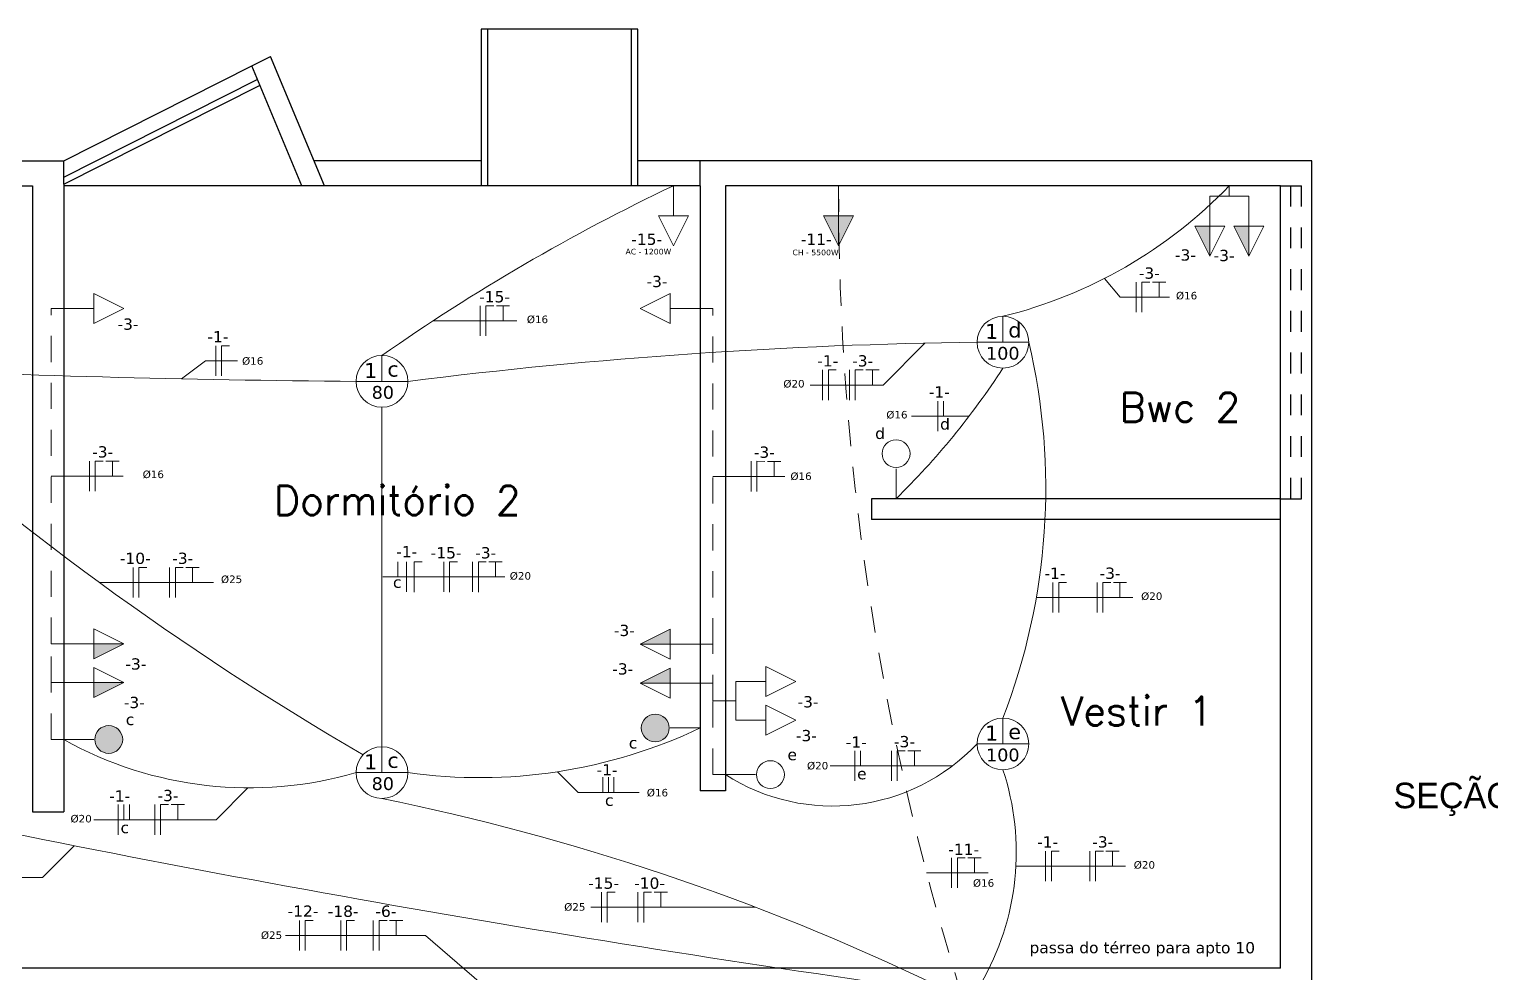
# Model space of a CAD drawing. Header units: millimetres. Extents: x 178 to 457, y 838 to 920.
# Drawn here: x 272.26 to 279.26, y 879.91 to 884.43 of the extents above; entities that cross this region are included whole.
import ezdxf

# ---------------------------------------------------------------- set-up
doc = ezdxf.new("R2010")
doc.units = ezdxf.units.MM
for name, pattern in [('DASHED2', [0.375, 0.25, -0.125]), ('HIDDEN', [0.375, 0.25, -0.125]), ('HIDDEN2', [4.7625, 3.175, -1.5875])]:
    doc.linetypes.add(name, pattern=pattern)
for name, color, linetype in [('Alvenaria', 7, 'Continuous'), ('Esquadrias', 5, 'Continuous'), ('Paredebaix', 4, 'Continuous'), ('Piso', 1, 'Continuous'), ('Projeção', 8, 'HIDDEN'), ('Texto', 2, 'Continuous')]:
    doc.layers.add(name, color=color, linetype=linetype)
for name, color, linetype, lineweight in [('ELE - Eletrodutos', 51, 'Continuous', 5), ('ELE - Iluminação', 1, 'Continuous', 5), ('ELE - Interruptores', 1, 'Continuous', 5), ('ELE - Legenda', 1, 'Continuous', 5), ('ELE - Tomadas', 1, 'Continuous', 5)]:
    doc.layers.add(name, color=color, linetype=linetype, lineweight=lineweight)
doc.styles.add('Potencia', font='verdana.ttf', dxfattribs={"height": 0.075})
doc.styles.add('STYLE4', font='romans.shx')

# ---------------------------------------------------------------- blocks, each defined once
blk = doc.blocks.new('Tomada_130')
at = {"layer": 'ELE - Tomadas'}
blk.add_hatch(color=0, dxfattribs=at).paths.add_polyline_path([(0.2, 0.1), (0.2, 0), (0.4, 0)])
for p, q in [((0.2, 0), (0.2, 0.1)), ((0.2, 0.1), (0.4, 0))]:
    blk.add_line(p, q, dxfattribs=at)
at = {"layer": 'ELE - Tomadas', "color": 0}
for p, q in [((0, 0), (0.4, 0)), ((0.2, 0), (0.2, -0.1)), ((0.2, -0.1), (0.4, 0))]:
    blk.add_line(p, q, dxfattribs=at)
blk = doc.blocks.new('Tomada_30')
at = {"layer": 'ELE - Tomadas', "color": 0}
for p, q in [((0.2, 0), (0.2, 0.1)), ((0.2, 0.1), (0.4, 0)), ((0, 0), (0.2, 0)), ((0.2, 0), (0.2, -0.1)), ((0.2, -0.1), (0.4, 0))]:
    blk.add_line(p, q, dxfattribs=at)
blk = doc.blocks.new('Inter_1secao')
at = {"layer": 'ELE - Tomadas', "color": 0}
blk.add_line((0, 0), (0.2, 0), dxfattribs=at)
blk.add_circle((0.3, 0), 0.0926, dxfattribs=at)
blk = doc.blocks.new('Inter_thee-way')
at = {"layer": 'ELE - Tomadas'}
blk.add_hatch(color=0, dxfattribs=at).paths.add_polyline_path([(0.3926, 0, 1), (0.2074, 0, 1)])
at = {"layer": 'ELE - Tomadas', "color": 0}
blk.add_line((0, 0), (0.2, 0), dxfattribs=at)
at = {"layer": 'ELE - Tomadas'}
blk.add_circle((0.3, 0), 0.0926, dxfattribs=at)
blk = doc.blocks.new('Tomada_200')
at = {"layer": 'ELE - Tomadas'}
h = blk.add_hatch(color=0, dxfattribs=at)
h.paths.add_polyline_path([(0.4, 0), (0.2, 0.1), (0.2, 0)])
h.paths.add_polyline_path([(0.4, 0), (0.2, 0), (0.2, -0.1)])
for p, q in [((0.2, 0), (0.2, 0.1)), ((0.2, 0.1), (0.4, 0)), ((0.2, 0), (0.2, -0.1)), ((0.2, -0.1), (0.4, 0))]:
    blk.add_line(p, q, dxfattribs=at)
at = {"layer": 'ELE - Tomadas', "color": 0}
blk.add_line((0, 0), (0.4, 0), dxfattribs=at)

msp = doc.modelspace()

# ---------------------------------------------------------------- linework, layer by layer
at = {"layer": 'Alvenaria'}
for p, q in [((275.1704165, 884.4269801), (274.4204165, 884.4269801)), ((274.4204165, 884.4269801), (274.4204165, 883.6769801)), ((274.4504165, 884.4269801), (274.4504165, 883.6769801)), ((275.1404165, 883.6769801), (275.1404165, 884.4269801)), ((275.1704165, 883.6769801), (275.1704165, 884.4269801)), ((271.2204165, 883.7969801), (272.4204165, 883.7969801)), ((272.4204165, 883.6849882), (272.4204165, 883.7969801)), ((274.4204165, 883.7969801), (273.6204165, 883.7969801)), ((278.4004165, 883.7969801), (275.1704165, 883.7969801)), ((275.4704165, 883.6769801), (275.4704165, 883.7969801)), ((278.4004165, 883.6769801), (278.4004165, 883.7969801)), ((271.2204165, 883.6769801), (272.2704165, 883.6769801)), ((272.2704165, 883.6769801), (272.2704165, 880.6769801)), ((272.4204165, 883.6849882), (272.4204165, 880.6769801)), ((274.4204165, 883.6769801), (273.6704165, 883.6769801)), ((275.1704165, 883.6769801), (274.4204165, 883.6769801)), ((275.4704165, 883.6769801), (275.1704165, 883.6769801)), ((275.4704165, 883.6769801), (275.4704165, 880.7769801)), ((278.2504165, 883.6769801), (275.5904165, 883.6769801)), ((275.5904165, 883.6769801), (275.5904165, 880.7769801)), ((278.2504165, 882.1769801), (278.2504165, 883.6769801)), ((278.4004165, 882.1769801), (278.4004165, 883.6769801)), ((278.2504165, 882.1769801), (276.2904165, 882.1769801)), ((276.2904165, 882.1769801), (276.2904165, 882.0769801)), ((278.2504165, 879.9269801), (278.2504165, 882.1769801)), ((278.4004165, 879.9269801), (278.4004165, 882.1769801)), ((278.2504165, 882.0769801), (276.2904165, 882.0769801)), ((275.5904165, 880.7769801), (275.4704165, 880.7769801)), ((272.2704165, 880.6769801), (272.4204165, 880.6769801)), ((278.2504165, 879.9269801), (271.3204165, 879.9269801)), ((278.4004165, 879.7769801), (278.4004165, 879.9269801))]:
    msp.add_line(p, q, dxfattribs=at)
at = {"layer": 'ELE - Eletrodutos'}
for p, q in [((277.4819909, 883.1425372), (277.407601, 883.2329879)), ((277.5589756, 883.2145348), (277.5589756, 883.0705578)), ((277.5864382, 883.0705348), (277.5864641, 883.2145348)), ((277.5864641, 883.2145348), (277.6244598, 883.214528)), ((277.6370848, 883.214528), (277.7004111, 883.2145166)), ((277.6687919, 883.2145348), (277.6687919, 883.1425372)), ((277.4819909, 883.1425372), (277.6687919, 883.1425372)), ((277.6687919, 883.1425372), (277.7191431, 883.1425372)), ((274.4155078, 883.1011089), (274.4155078, 882.9571319)), ((274.4429704, 882.9571089), (274.4429963, 883.1011089)), ((274.4429963, 883.1011089), (274.4809921, 883.1011021)), ((274.4936171, 883.1011021), (274.5569434, 883.1010907)), ((274.5253242, 883.1011089), (274.5253242, 883.0291113)), ((274.1900267, 883.0291204), (274.591463, 883.0291204)), ((273.1495664, 882.9095095), (273.1495664, 882.7655325)), ((273.177029, 882.7655095), (273.1770548, 882.9095095)), ((273.1770548, 882.9095095), (273.2150506, 882.9095026)), ((276.3462414, 882.7219749), (276.5457607, 882.9226049)), ((273.1001292, 882.8375119), (272.9852701, 882.7511775)), ((273.1001292, 882.8375119), (273.253634, 882.8375119)), ((276.0566695, 882.7939725), (276.0566695, 882.6499955)), ((276.0841321, 882.6499725), (276.084158, 882.7939725)), ((276.084158, 882.7939725), (276.1221537, 882.7939656)), ((276.1856437, 882.7939725), (276.1856437, 882.6499955)), ((276.2131063, 882.6499725), (276.2131321, 882.7939725)), ((276.2131321, 882.7939725), (276.2511279, 882.7939656)), ((276.2637529, 882.7939656), (276.3270792, 882.7939542)), ((276.29546, 882.7939725), (276.29546, 882.7219749)), ((275.9972371, 882.7219749), (276.3462414, 882.7219749)), ((276.6082742, 882.644918), (276.6082742, 882.500941)), ((276.6357497, 882.5729089), (276.6357627, 882.644918)), ((273.9454165, 880.9886069), (273.9454165, 882.6153534)), ((276.4825198, 882.5729089), (276.7582353, 882.5729089)), ((272.5445207, 882.357584), (272.5445207, 882.2136071)), ((272.5719833, 882.213584), (272.5720092, 882.357584)), ((272.5720092, 882.357584), (272.610005, 882.3575772)), ((272.62263, 882.3575772), (272.6859562, 882.3575658)), ((272.654337, 882.357584), (272.654337, 882.2855865)), ((275.7145207, 882.3561805), (275.7145207, 882.2122035)), ((275.7419833, 882.2121805), (275.7420092, 882.3561805)), ((275.7420092, 882.3561805), (275.780005, 882.3561737)), ((275.79263, 882.3561737), (275.8559562, 882.3561623)), ((275.824337, 882.3561805), (275.824337, 882.2841829)), ((272.3604165, 882.2855865), (272.654337, 882.2855865)), ((272.654337, 882.2855865), (272.7046882, 882.2855865)), ((275.5304165, 882.2841829), (275.824337, 882.2841829)), ((275.824337, 882.2841829), (275.8746882, 882.2841829)), ((272.7526398, 881.8475944), (272.7526398, 881.7036174)), ((272.7801024, 881.7035944), (272.7801283, 881.8475944)), ((272.7801283, 881.8475944), (272.818124, 881.8475875)), ((272.9282031, 881.8475944), (272.9282031, 881.7036174)), ((272.9556657, 881.7035944), (272.9556916, 881.8475944)), ((272.9556916, 881.8475944), (272.9936874, 881.8475875)), ((273.0063124, 881.8475875), (273.0696387, 881.8475762)), ((273.0380195, 881.8475944), (273.0380195, 881.7755968)), ((274.0206962, 881.8019777), (274.0207091, 881.8739867)), ((274.0627039, 881.8739777), (274.0627039, 881.7300007)), ((274.0998289, 881.7299777), (274.0998548, 881.8739777)), ((274.0998548, 881.8739777), (274.1378506, 881.8739708)), ((274.2418218, 881.8739777), (274.2418218, 881.7300007)), ((274.2692844, 881.7299777), (274.2693103, 881.8739777)), ((274.2693103, 881.8739777), (274.3073061, 881.8739708)), ((274.3796707, 881.8739777), (274.3796707, 881.7300007)), ((274.4071334, 881.7299777), (274.4071592, 881.8739777)), ((274.4071592, 881.8739777), (274.445155, 881.8739708)), ((274.45778, 881.8739708), (274.5211063, 881.8739595)), ((274.4894871, 881.8739777), (274.4894871, 881.8019801)), ((273.9488722, 881.8019801), (274.5347713, 881.8019801)), ((277.1600442, 881.7760869), (277.1600442, 881.63211)), ((277.1875068, 881.6320869), (277.1875327, 881.7760869)), ((277.1875327, 881.7760869), (277.2255284, 881.7760801)), ((277.3711686, 881.7760779), (277.3711686, 881.6321009)), ((277.3986312, 881.6320779), (277.3986571, 881.7760779)), ((277.3986571, 881.7760779), (277.4366529, 881.776071)), ((277.4492778, 881.776071), (277.5126041, 881.7760597)), ((277.4809849, 881.7760779), (277.4809849, 881.7040803)), ((272.5915141, 881.7755968), (273.1376959, 881.7755968)), ((277.0804237, 881.7040894), (277.5428274, 881.7040894)), ((276.2106715, 880.9690536), (276.2106715, 880.8250766)), ((276.2381471, 880.8970536), (276.23816, 880.9690626)), ((276.3862349, 880.9690536), (276.3862349, 880.8250766)), ((276.4136975, 880.8250536), (276.4137234, 880.9690536)), ((276.4137234, 880.9690536), (276.4517192, 880.9690467)), ((276.4643441, 880.9690467), (276.5276704, 880.9690354)), ((276.4960512, 880.9690536), (276.4960512, 880.897056)), ((274.7856975, 880.8685208), (274.8853519, 880.7698924)), ((276.0933691, 880.897056), (276.6792682, 880.897056)), ((275.0032141, 880.7698899), (275.003227, 880.841899)), ((275.0301298, 880.7698899), (275.0301428, 880.841899)), ((275.0559279, 880.7698899), (275.0559409, 880.841899)), ((273.1505154, 880.6388932), (273.3020979, 880.7913195)), ((274.8853519, 880.7698924), (275.1783014, 880.7698924)), ((272.6819186, 880.7108907), (272.6819186, 880.5669138)), ((272.7093942, 880.6388907), (272.7094071, 880.7108998)), ((272.7363099, 880.6388907), (272.7363229, 880.7108998)), ((272.857482, 880.7108907), (272.857482, 880.5669138)), ((272.8849446, 880.5668907), (272.8849705, 880.7108907)), ((272.8849705, 880.7108907), (272.9229663, 880.7108839)), ((272.9355912, 880.7108839), (272.9989175, 880.7108725)), ((272.9672983, 880.7108907), (272.9672983, 880.6388932)), ((272.5646163, 880.6388932), (273.1505154, 880.6388932)), ((272.3190272, 880.3616851), (272.4706097, 880.5141114)), ((276.6746252, 880.4560408), (276.6746252, 880.3120638)), ((276.7020878, 880.3120408), (276.7021137, 880.4560408)), ((276.7021137, 880.4560408), (276.7401094, 880.456034)), ((276.7527344, 880.456034), (276.8160607, 880.4560226)), ((276.7844415, 880.4560408), (276.7844415, 880.3840432)), ((277.1248183, 880.4883105), (277.1248183, 880.3443335)), ((277.1522809, 880.3443105), (277.1523068, 880.4883105)), ((277.1523068, 880.4883105), (277.1903026, 880.4883037)), ((277.3359427, 880.4883015), (277.3359427, 880.3443245)), ((277.3634053, 880.3443015), (277.3634312, 880.4883015)), ((277.3634312, 880.4883015), (277.401427, 880.4882946)), ((277.414052, 880.4882946), (277.4773782, 880.4882832)), ((277.445759, 880.4883015), (277.445759, 880.4163039)), ((276.5546539, 880.3840432), (276.8499647, 880.3840432)), ((276.9824851, 880.416313), (277.5076015, 880.416313)), ((271.6030729, 880.3616851), (272.3190272, 880.3616851)), ((274.996405, 880.2909105), (274.996405, 880.1469336)), ((275.0238676, 880.1469105), (275.0238935, 880.2909105)), ((275.0238935, 880.2909105), (275.0618893, 880.2909037)), ((275.1719683, 880.2909105), (275.1719683, 880.1469336)), ((275.199431, 880.1469105), (275.1994568, 880.2909105)), ((275.1994568, 880.2909105), (275.2374526, 880.2909037)), ((275.2500776, 880.2909037), (275.3134039, 880.2908923)), ((275.2817847, 880.2909105), (275.2817847, 880.218913)), ((274.9453002, 880.218913), (275.7354793, 880.218913)), ((273.5496039, 880.1563167), (273.5496039, 880.0123397)), ((273.5770665, 880.0123167), (273.5770924, 880.1563167)), ((273.5770924, 880.1563167), (273.6150882, 880.1563098)), ((273.7485846, 880.1563167), (273.7485846, 880.0123397)), ((273.7760473, 880.0123167), (273.7760731, 880.1563167)), ((273.7760731, 880.1563167), (273.8140689, 880.1563098)), ((273.9039797, 880.1563142), (273.9039797, 880.0123372)), ((273.9314423, 880.0123142), (273.9314682, 880.1563142)), ((273.9314682, 880.1563142), (273.9694639, 880.1563074)), ((273.9820889, 880.1563074), (274.0454152, 880.156296)), ((274.013796, 880.1563142), (274.013796, 880.0843167)), ((273.4828055, 880.0843167), (274.153245, 880.0843167)), ((274.153245, 880.0843167), (274.4228846, 879.8519801))]:
    msp.add_line(p, q, dxfattribs=at)
at = {"layer": 'ELE - Eletrodutos', "linetype": 'DASHED2', "ltscale": 0.5}
for p, q in [((272.3604165, 881.4821929), (272.3604165, 883.0889801)), ((272.3604165, 883.0889801), (272.4204165, 883.0889801)), ((275.5304165, 883.0889801), (275.4704165, 883.0889801)), ((275.5304165, 881.4793858), (275.5304165, 883.0889801)), ((272.3604165, 881.296335), (272.3604165, 881.4821929)), ((272.4204165, 881.4821929), (272.3604165, 881.4821929)), ((275.5304165, 881.4793858), (275.4704165, 881.4793858)), ((275.5304165, 881.2081699), (275.5304165, 881.4793858)), ((272.3604165, 881.0231551), (272.3604165, 881.296335)), ((272.4204165, 881.296335), (272.3604165, 881.296335)), ((275.4704165, 881.293528), (275.5304165, 881.293528)), ((275.5304165, 880.854975), (275.5304165, 881.2081699)), ((275.5304165, 881.2081699), (275.5904165, 881.2081699)), ((272.4204165, 881.0231551), (272.3604165, 881.0231551)), ((275.5904165, 880.854975), (275.5304165, 880.854975))]:
    msp.add_line(p, q, dxfattribs=at)
at = {"layer": 'ELE - Eletrodutos'}
for centre, radius, start, end in [((279.5704488, 874.8139579), 9.8202768, 115.50833487, 124.94555138), ((276.3823307, 885.2358415), 2.2500226, 283.83619153, 316.14622175), ((277.0946648, 858.6670096), 24.2618054, 90.70464915, 97.16265656), ((274.0654767, 882.2276004), 3.0600604, 338.90237595, 13.21177439), ((274.2248734, 941.4650041), 58.7269107, 267.233827236, 269.606248307), ((273.8110548, 884.8237396), 3.7083839, 314.46134597, 326.97870944), ((281.2653945, 893.6581448), 14.7115991, 227.99019906, 239.75330092), ((274.4138713, 883.3033527), 2.4630593, 261.9639069, 295.40135356), ((273.3100225, 882.6139125), 1.8226102, 240.78458782, 286.2908724), ((276.1047147, 881.6555728), 0.9515563, 237.28360533, 316.61738465), ((275.7302369, 880.4828527), 1.2540147, 329.79586351, 18.36013972), ((286.7902641, 952.9485416), 73.8362998, 257.637004579, 261.882823528), ((271.6568333, 869.5505413), 11.4214494, 64.41398383, 78.44105823)]:
    msp.add_arc(centre, radius, start, end, dxfattribs=at)
at = {"layer": 'ELE - Eletrodutos', "linetype": 'DASHED2', "ltscale": 0.5}
msp.add_arc((289.0358714, 883.656081), 12.902985, 179.90719749, 197.14694356, dxfattribs=at)
at = {"layer": 'ELE - Iluminação'}
for p, q in [((276.9204165, 882.9269801), (276.9204165, 883.0511069)), ((276.7962898, 882.9269801), (277.0445433, 882.9269801)), ((273.9454165, 882.7394801), (273.9454165, 882.8636069)), ((273.8212898, 882.7394801), (274.0695433, 882.7394801)), ((276.9204165, 881.0019801), (276.9204165, 881.1261069)), ((273.9454165, 880.8644801), (273.9454165, 880.9886069)), ((276.7962898, 881.0019801), (277.0445433, 881.0019801)), ((273.8212898, 880.8644801), (274.0695433, 880.8644801))]:
    msp.add_line(p, q, dxfattribs=at)
at = {"layer": 'ELE - Iluminação', "color": 1}
for centre in [(276.9204165, 882.9269801), (273.9454165, 882.7394801), (276.9204165, 881.0019801), (273.9454165, 880.8644801)]:
    msp.add_circle(centre, 0.1241267, dxfattribs=at)
at = {"layer": 'ELE - Tomadas'}
for p, q in [((278.0048451, 883.6269801), (278.0048451, 883.6769801)), ((277.9119162, 883.6269801), (278.097774, 883.6269801)), ((275.6404165, 881.115241), (275.6404165, 881.3010988)), ((275.6404165, 881.2081699), (275.5904165, 881.2081699))]:
    msp.add_line(p, q, dxfattribs=at)
at = {"layer": 'Esquadrias'}
for p, q in [((272.4204165, 883.7185858), (273.3476134, 884.18608)), ((272.4204165, 883.6849882), (273.3611198, 884.1592923))]:
    msp.add_line(p, q, dxfattribs=at)
at = {"layer": 'Paredebaix'}
for p, q in [((273.3225577, 884.2518412), (273.4120832, 884.2969801)), ((273.6704165, 883.6769801), (273.4120832, 884.2969801)), ((272.4204165, 883.7969801), (273.3225577, 884.2518412)), ((273.5620832, 883.6769801), (273.3225577, 884.2518412))]:
    msp.add_line(p, q, dxfattribs=at)
at = {"layer": 'Piso'}
msp.add_line((273.6704165, 883.6769801), (272.4204165, 883.6769801), dxfattribs=at)
at = {"layer": 'Projeção', "color": 5, "ltscale": 0.3}
for p, q in [((278.2504165, 883.6769801), (278.4004165, 883.6769801)), ((278.3004165, 882.1769801), (278.3004165, 883.6769801)), ((278.3504165, 882.1769801), (278.3504165, 883.6769801)), ((278.2504165, 882.1769801), (278.4004165, 882.1769801))]:
    msp.add_line(p, q, dxfattribs=at)

# ---------------------------------------------------------------- block references
at = {"layer": 'ELE - Interruptores', "color": 1, "linetype": 'HIDDEN2', "ltscale": 1.4, "xscale": 0.7200000000000001, "yscale": 0.7200000000000001, "zscale": 0.7200000000000001, "rotation": 90}
msp.add_blockref('Inter_1secao', (276.4085104, 882.1769801), dxfattribs=at)
at = {"layer": 'ELE - Interruptores', "color": 1, "ltscale": 1.4, "xscale": 0.7200000000000001, "yscale": 0.7200000000000001, "zscale": 0.7200000000000001}
msp.add_blockref('Inter_thee-way', (272.4204165, 881.0231551), dxfattribs=at)
at = {"layer": 'ELE - Interruptores', "color": 1, "ltscale": 1.4, "xscale": 0.7200000000000001, "yscale": 0.7200000000000001, "zscale": 0.7200000000000001, "rotation": 180}
msp.add_blockref('Inter_thee-way', (275.4704165, 881.0784092), dxfattribs=at)
at = {"layer": 'ELE - Interruptores', "color": 1, "linetype": 'HIDDEN2', "ltscale": 1.4, "xscale": 0.7200000000000001, "yscale": 0.7200000000000001, "zscale": 0.7200000000000001}
msp.add_blockref('Inter_1secao', (275.5904165, 880.854975), dxfattribs=at)
at = {"layer": 'ELE - Tomadas', "color": 1, "yscale": 0.7200000000000001, "zscale": 0.7200000000000001}
for name, p, xscale, rotation in [('Tomada_30', (275.3414213, 883.6769801), 0.7200000000000001, 270), ('Tomada_200', (276.1329033, 883.6769801), 0.7200000000000001, 270), ('Tomada_130', (277.9119162, 883.6269801), -0.7200000000000001, 90), ('Tomada_130', (278.097774, 883.6269801), -0.7200000000000001, 90), ('Tomada_30', (275.4704165, 883.0889801), 0.7200000000000001, 180), ('Tomada_130', (272.4204165, 881.4821929), -0.7200000000000001, 180), ('Tomada_130', (272.4204165, 881.296335), -0.7200000000000001, 180)]:
    msp.add_blockref(name, p, dxfattribs=dict(at, xscale=xscale, rotation=rotation))
for name, p, xscale in [('Tomada_30', (272.4204165, 883.0889801), 0.7200000000000001), ('Tomada_130', (275.4704165, 881.4793858), -0.7200000000000001), ('Tomada_130', (275.4704165, 881.293528), -0.7200000000000001), ('Tomada_30', (275.6404165, 881.3010988), 0.7200000000000001), ('Tomada_30', (275.6404165, 881.115241), 0.7200000000000001)]:
    msp.add_blockref(name, p, dxfattribs=dict(at, xscale=xscale))

# ---------------------------------------------------------------- texts
at = {"layer": 'ELE - Eletrodutos', "style": 'Potencia'}
for s, height, p in [('-3-', 0.054, (277.5711931, 883.2314734)), ('-15-', 0.054, (274.4107943, 883.1180475)), ('%%C16', 0.03601329, (277.7494291, 883.1323997)), ('%%C16', 0.03601329, (274.639512, 883.0186028)), ('-1-', 0.054, (273.1087999, 882.9264481)), ('%%C16', 0.03601329, (273.2751666, 882.8192388)), ('-1-', 0.054, (276.0308391, 882.8109111)), ('-3-', 0.054, (276.1978612, 882.8109111)), ('%%C20', 0.03601329, (275.868364, 882.7100287)), ('-1-', 0.054, (276.5650434, 882.6618566)), ('%%C16', 0.03601329, (276.3615718, 882.5616519)), ('-3-', 0.054, (272.5567383, 882.3745227)), ('-3-', 0.054, (275.7267383, 882.3731191)), ('%%C16', 0.03601329, (272.7990264, 882.2759327)), ('%%C16', 0.03601329, (275.9022355, 882.2667429)), ('-10-', 0.054, (272.6895084, 881.864533)), ('-3-', 0.054, (272.9404207, 881.864533)), ('-1-', 0.054, (274.0137318, 881.8961561)), ('-15-', 0.054, (274.1786904, 881.8909163)), ('-3-', 0.054, (274.3918883, 881.8909163)), ('-1-', 0.054, (277.1192777, 881.7930255)), ('-3-', 0.054, (277.3833861, 881.7930165)), ('%%C25', 0.03601329, (273.1740507, 881.7729765)), ('%%C20', 0.03601329, (274.5576075, 881.7893826)), ('%%C20', 0.03601329, (277.58231, 881.692033)), ('-1-', 0.054, (276.1672354, 880.9836563)), ('-3-', 0.054, (276.3984524, 880.9859922)), ('-1-', 0.054, (274.9734134, 880.8508909)), ('%%C20', 0.03601329, (275.9817395, 880.8796486)), ('-1-', 0.054, (272.6384825, 880.7254935)), ('-3-', 0.054, (272.8696996, 880.7278294)), ('%%C16', 0.03601329, (275.2141739, 880.7504811)), ('%%C20', 0.03601329, (272.4532224, 880.6257627)), ('-11-', 0.054, (276.6583397, 880.469595)), ('-1-', 0.054, (277.0840518, 880.5052491)), ('-3-', 0.054, (277.3481603, 880.5052401)), ('%%C20', 0.03601329, (277.5470841, 880.4042566)), ('-15-', 0.054, (274.9332736, 880.3078492)), ('-10-', 0.054, (275.153453, 880.3078492)), ('%%C16', 0.03601329, (276.7767465, 880.3175873)), ('%%C25', 0.03601329, (274.8184191, 880.2028985)), ('-12-', 0.054, (273.4930887, 880.1736833)), ('-18-', 0.054, (273.6854532, 880.1732553)), ('-6-', 0.054, (273.9138707, 880.1732528)), ('%%C25', 0.03601329, (273.3654416, 880.0675597)), ('passa do térreo para apto 10', 0.054, (277.047485, 879.9991193))]:
    msp.add_text(s, height=height, rotation=359.9580266, dxfattribs=at).set_placement(p)
for s, p in [('d', (276.6193536, 882.5081709)), ('c', (273.9980636, 881.7500145)), ('e', (276.2217509, 880.8323156)), ('c', (275.0137337, 880.7051519)), ('c', (272.692998, 880.5741527))]:
    msp.add_text(s, height=0.054, dxfattribs=at).set_placement(p)
at = {"layer": 'ELE - Iluminação', "color": 1, "style": 'Potencia'}
for p in [(276.8343157, 882.9434197), (273.8593157, 882.7559197), (276.8343157, 881.0184197), (273.8593157, 880.8809197)]:
    msp.add_text('1', height=0.0718497, rotation=359.52795771, dxfattribs=at).set_placement(p)
for s, height, p in [('d', 0.0718497, (276.9462064, 882.9495708)), ('100', 0.06119679, (276.839669, 882.8435617)), ('c', 0.0718497, (273.9712064, 882.7620708)), ('80', 0.06119679, (273.8960776, 882.6560617)), ('e', 0.0718497, (276.9462064, 881.0245708)), ('c', 0.0718497, (273.9712064, 880.8870708)), ('100', 0.06119679, (276.839669, 880.9185617)), ('80', 0.06119679, (273.8960776, 880.7810617))]:
    msp.add_text(s, height=height, dxfattribs=at).set_placement(p)
at = {"layer": 'ELE - Legenda', "color": 1, "insert": (278.7913195, 880.8160034), "char_height": 0.122232428, "width": 12.606788647, "attachment_point": 1}
msp.add_mtext('SEÇÃO DOS CONDUTORES', dxfattribs=at)
at = {"layer": 'ELE - Tomadas', "color": 1, "style": 'Potencia'}
for s, height, p in [('-15-', 0.054, (275.1395255, 883.3937286)), ('-11-', 0.054, (275.9520123, 883.3937286)), ('AC - 1200W', 0.027, (275.1122022, 883.3477344)), ('CH - 5500W', 0.027, (275.9116963, 883.3439194)), ('-3-', 0.054, (277.7443949, 883.3181163)), ('-3-', 0.054, (277.9296085, 883.3157366)), ('-3-', 0.054, (275.2125314, 883.1911937)), ('-3-', 0.054, (272.6783016, 882.9867666)), ('-3-', 0.054, (275.0562807, 881.5189684)), ('-3-', 0.054, (272.7161122, 881.3581288)), ('-3-', 0.054, (275.048585, 881.3344487)), ('-3-', 0.054, (272.7084165, 881.1736091)), ('-3-', 0.054, (275.9361122, 881.1770348)), ('-3-', 0.054, (275.9284165, 881.0148063))]:
    msp.add_text(s, height=height, rotation=359.9580266, dxfattribs=at).set_placement(p)
for s, p in [('d', (276.3081818, 882.4633381)), ('c', (272.7179962, 881.0920685)), ('c', (275.1280037, 880.9800003)), ('e', (275.8879962, 880.9238884))]:
    msp.add_text(s, height=0.054, dxfattribs=at).set_placement(p)
at = {"layer": 'Texto', "style": 'STYLE4'}
for s, height, p in [('Bwc 2', 0.13929047, (277.4791145, 882.5456305)), ('Dormitório 2', 0.139290472, (273.4281119, 882.0989799)), ('Vestir 1', 0.13929047, (277.1983621, 881.0897647))]:
    msp.add_text(s, height=height, dxfattribs=at).set_placement(p)

doc.saveas('drawing.dxf')
